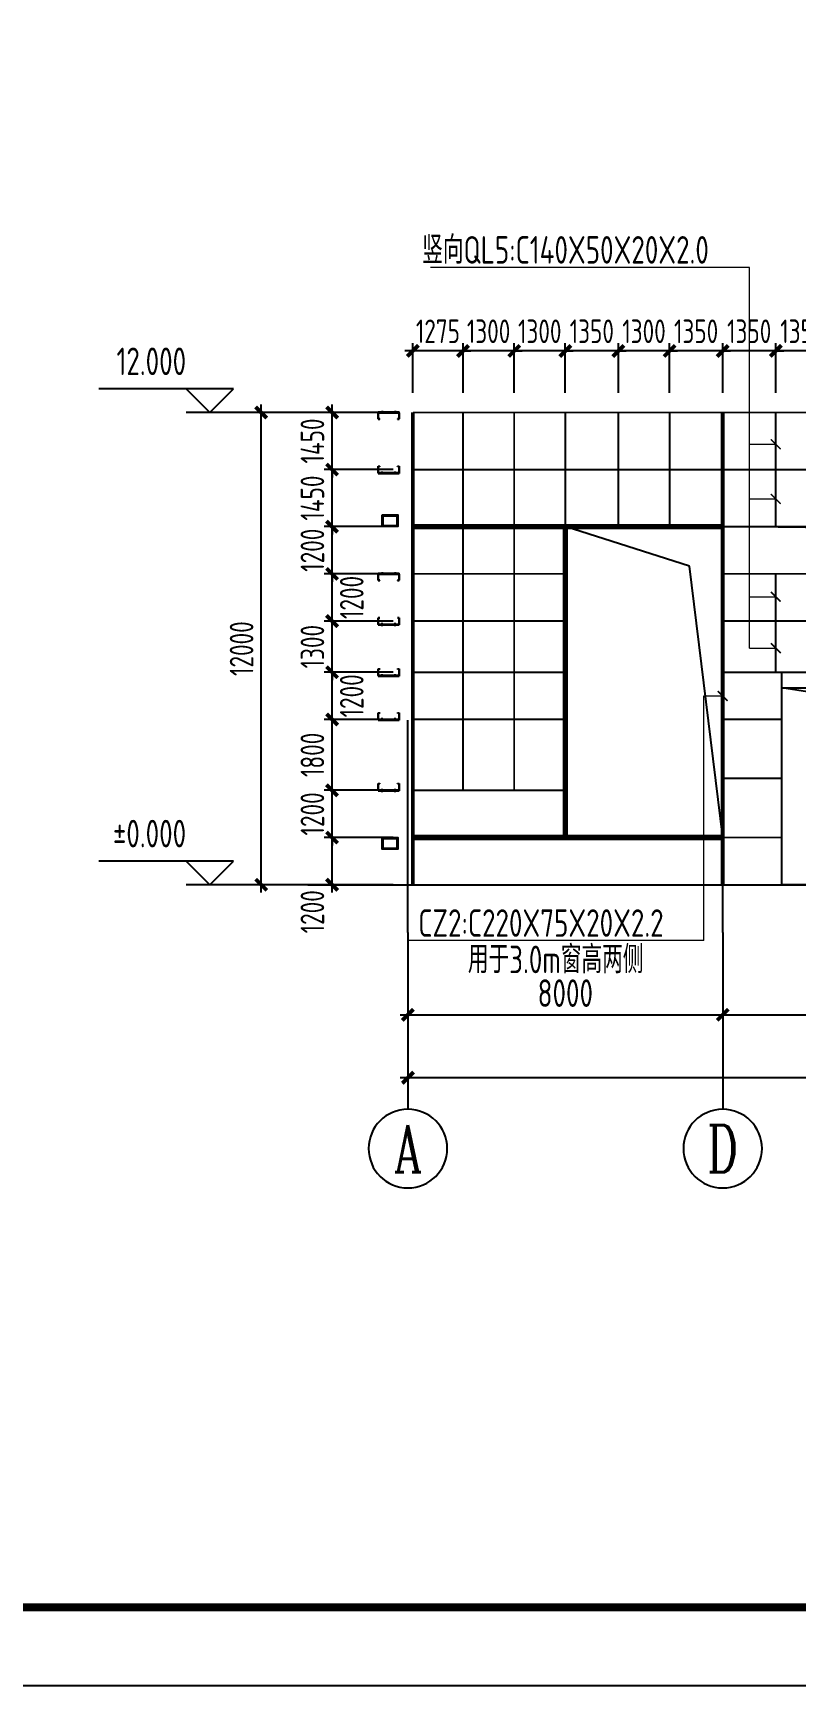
# Model space of a CAD drawing. Extents: x -2746917 to -971774, y -3334247 to -3250358.
# Drawn here: x -1558713 to -1549018, y -3316173 to -3295173 of the extents above; entities that cross this region are included whole.
import ezdxf
from ezdxf.enums import TextEntityAlignment as Align

# ---------------------------------------------------------------- set-up
doc = ezdxf.new("R2010")
doc.units = 0
doc.header["$LTSCALE"] = 1000
doc.header["$MEASUREMENT"] = 0
doc.header["$PDMODE"] = 35
doc.linetypes.add('DASH', pattern=[0.35, 0.25, -0.1])
doc.linetypes.add('DOTE', pattern=[2.42, 2, -0.2, 0.02, -0.2])
doc.layers.get('0').update_dxf_attribs({"linetype": 'CONTINUOUS'})
doc.layers.get('Defpoints').update_dxf_attribs({"linetype": 'CONTINUOUS'})
for name, color, linetype in [('AXIS', 253, 'DOTE'), ('DIM', 3, 'CONTINUOUS'), ('NUM', 7, 'CONTINUOUS'), ('PUB_TITLE', 4, 'CONTINUOUS'), ('REIN', 1, 'CONTINUOUS'), ('TEXT', 7, 'CONTINUOUS'), ('THIN', 7, 'CONTINUOUS'), ('檩托', 151, 'CONTINUOUS')]:
    doc.layers.add(name, color=color, linetype=linetype)
doc.layers.add('yichutu', color=7, linetype='CONTINUOUS', true_color=0xffffff, plot=False)
doc.styles.add('TSSD_Axis', font='Complex.shx', dxfattribs={"width": 0.7, "bigfont": 'hztxt.shx'})
doc.styles.add('TSSD_Dimension', font='tssdeng.shx', dxfattribs={"width": 0.75, "bigfont": 'Hztxt.shx'})
doc.styles.add('TSSD_Label', font='tssdeng.shx', dxfattribs={"width": 0.75, "bigfont": 'hztxt.shx'})
doc.styles.add('TSSD_Rein', font='Tssdeng.shx', dxfattribs={"width": 0.75, "bigfont": 'hztxt.shx'})
doc.dimstyles.new('TSSD_200_100', dxfattribs={"dimtxt": 350, "dimasz": 100, "dimexe": 100, "dimexo": 250, "dimgap": 100, "dimtad": 1, "dimdec": 0, "dimlfac": 2, "dimzin": 0, "dimdsep": 46, "dimtxsty": 'TSSD_Dimension', "dimblk": 'ARCHTICK', "dimcen": 0, "dimdle": 100, "dimclrt": 7, "dimadec": 0, "dimazin": 0, "dimtfac": 1, "dimtdec": 0, "dimtix": 1, "dimtmove": 2, "dimatfit": 3, "dimfxl": 1, "dimtolj": 1, "dimtzin": 0, "dimarcsym": 0})

# ---------------------------------------------------------------- blocks, each defined once
blk = doc.blocks.new('ts_axno')
at = {"color": 0, "linetype": 'ByBlock', "lineweight": -2}
blk.add_circle((0, 0), 0.5, dxfattribs=at)
at = {"color": 0, "linetype": 'ByBlock', "lineweight": -2, "style": 'TSSD_Axis', "width": 0.7}
blk.add_attdef('A', text='', height=0.6, dxfattribs=at).set_placement((0, 0), align=Align.MIDDLE_CENTER)
blk = doc.blocks.new('_ArchTick')
at = {"color": 0, "const_width": 0.5}
blk.add_lwpolyline([(-0.71, -0.71), (0.71, 0.71)], dxfattribs=at)
blk = doc.blocks.new('*D3378')
at = {"layer": 'Defpoints', "color": 0, "ltscale": 1.5}
for p in [(-1549949, -3306599), (-1545949, -3306599), (-1545949, -3307646)]:
    blk.add_point(p, dxfattribs=at)
at = {"layer": 'DIM', "color": 0, "lineweight": -2, "ltscale": 1.5}
for p, q in [((-1549949, -3306849), (-1549949, -3307746)), ((-1545949, -3306849), (-1545949, -3307746)), ((-1550049, -3307646), (-1545849, -3307646))]:
    blk.add_line(p, q, dxfattribs=at)
at = {"layer": 'DIM', "color": 0, "lineweight": -2, "ltscale": 1.5, "xscale": 100, "yscale": 100, "zscale": 100, "rotation": 180}
blk.add_blockref('_ArchTick', (-1549949, -3307646), dxfattribs=at)
at = {"layer": 'DIM', "color": 0, "lineweight": -2, "ltscale": 1.5, "xscale": 100, "yscale": 100, "zscale": 100}
blk.add_blockref('_ArchTick', (-1545949, -3307646), dxfattribs=at)
at = {"layer": 'DIM', "color": 7, "ltscale": 1.5, "insert": (-1547949, -3307371), "char_height": 350, "attachment_point": 5, "style": 'TSSD_Dimension'}
blk.add_mtext('\\A1;8000', dxfattribs=at)
blk = doc.blocks.new('*D3383')
at = {"layer": 'Defpoints', "color": 0, "ltscale": 1.5}
for p in [(-1553949, -3306599), (-1529949, -3306599), (-1553949, -3308446)]:
    blk.add_point(p, dxfattribs=at)
at = {"layer": 'DIM', "color": 0, "lineweight": -2, "ltscale": 1.5}
for p, q in [((-1553949, -3306849), (-1553949, -3308546)), ((-1529949, -3306849), (-1529949, -3308546)), ((-1529849, -3308446), (-1554049, -3308446))]:
    blk.add_line(p, q, dxfattribs=at)
at = {"layer": 'DIM', "color": 0, "lineweight": -2, "ltscale": 1.5, "xscale": 100, "yscale": 100, "zscale": 100, "rotation": 180}
blk.add_blockref('_ArchTick', (-1553949, -3308446), dxfattribs=at)
at = {"layer": 'DIM', "color": 0, "lineweight": -2, "ltscale": 1.5, "xscale": 100, "yscale": 100, "zscale": 100}
blk.add_blockref('_ArchTick', (-1529949, -3308446), dxfattribs=at)
at = {"layer": 'DIM', "color": 7, "ltscale": 1.5, "insert": (-1541949, -3308171), "char_height": 350, "attachment_point": 5, "style": 'TSSD_Dimension'}
blk.add_mtext('\\A1;48000', dxfattribs=at)
blk = doc.blocks.new('*D3384')
at = {"layer": 'Defpoints', "color": 0, "ltscale": 1.5}
for p in [(-1553949, -3306599), (-1549949, -3306599), (-1549949, -3307646)]:
    blk.add_point(p, dxfattribs=at)
at = {"layer": 'DIM', "color": 0, "lineweight": -2, "ltscale": 1.5}
for p, q in [((-1553949, -3306849), (-1553949, -3307746)), ((-1549949, -3306849), (-1549949, -3307746)), ((-1554049, -3307646), (-1549849, -3307646))]:
    blk.add_line(p, q, dxfattribs=at)
at = {"layer": 'DIM', "color": 0, "lineweight": -2, "ltscale": 1.5, "xscale": 100, "yscale": 100, "zscale": 100, "rotation": 180}
blk.add_blockref('_ArchTick', (-1553949, -3307646), dxfattribs=at)
at = {"layer": 'DIM', "color": 0, "lineweight": -2, "ltscale": 1.5, "xscale": 100, "yscale": 100, "zscale": 100}
blk.add_blockref('_ArchTick', (-1549949, -3307646), dxfattribs=at)
at = {"layer": 'DIM', "color": 7, "ltscale": 1.5, "insert": (-1551949, -3307371), "char_height": 350, "attachment_point": 5, "style": 'TSSD_Dimension'}
blk.add_mtext('\\A1;8000', dxfattribs=at)
blk = doc.blocks.new('*D3360')
at = {"layer": 'Defpoints', "color": 0, "ltscale": 1.5}
for p in [(-1549274, -3299212), (-1549274, -3299994), (-1548599, -3299994)]:
    blk.add_point(p, dxfattribs=at)
at = {"layer": 'DIM', "color": 0, "lineweight": -2, "ltscale": 1.5}
for p, q in [((-1549274, -3299212), (-1549374, -3299212)), ((-1549274, -3299744), (-1549274, -3299112)), ((-1548599, -3299212), (-1549274, -3299212)), ((-1548599, -3299744), (-1548599, -3299112)), ((-1548599, -3299212), (-1548499, -3299212))]:
    blk.add_line(p, q, dxfattribs=at)
at = {"layer": 'DIM', "color": 0, "lineweight": -2, "ltscale": 1.5, "xscale": 100, "yscale": 100, "zscale": 100}
blk.add_blockref('_ArchTick', (-1549274, -3299212), dxfattribs=at)
at = {"layer": 'DIM', "color": 0, "lineweight": -2, "ltscale": 1.5, "xscale": 100, "yscale": 100, "zscale": 100, "rotation": 180}
blk.add_blockref('_ArchTick', (-1548599, -3299212), dxfattribs=at)
at = {"layer": 'DIM', "color": 7, "ltscale": 1.5, "insert": (-1548937, -3298962), "char_height": 300, "attachment_point": 5, "style": 'TSSD_Dimension'}
blk.add_mtext('\\A1;1350', dxfattribs=at)
blk = doc.blocks.new('*D3361')
at = {"layer": 'Defpoints', "color": 0, "ltscale": 1.5}
for p in [(-1549949, -3299212), (-1549949, -3299994), (-1549274, -3299994)]:
    blk.add_point(p, dxfattribs=at)
at = {"layer": 'DIM', "color": 0, "lineweight": -2, "ltscale": 1.5}
for p, q in [((-1549949, -3299212), (-1550049, -3299212)), ((-1549949, -3299744), (-1549949, -3299112)), ((-1549274, -3299212), (-1549949, -3299212)), ((-1549274, -3299744), (-1549274, -3299112)), ((-1549274, -3299212), (-1549174, -3299212))]:
    blk.add_line(p, q, dxfattribs=at)
at = {"layer": 'DIM', "color": 0, "lineweight": -2, "ltscale": 1.5, "xscale": 100, "yscale": 100, "zscale": 100}
blk.add_blockref('_ArchTick', (-1549949, -3299212), dxfattribs=at)
at = {"layer": 'DIM', "color": 0, "lineweight": -2, "ltscale": 1.5, "xscale": 100, "yscale": 100, "zscale": 100, "rotation": 180}
blk.add_blockref('_ArchTick', (-1549274, -3299212), dxfattribs=at)
at = {"layer": 'DIM', "color": 7, "ltscale": 1.5, "insert": (-1549612, -3298962), "char_height": 300, "attachment_point": 5, "style": 'TSSD_Dimension'}
blk.add_mtext('\\A1;1350', dxfattribs=at)
blk = doc.blocks.new('*D3362')
at = {"layer": 'Defpoints', "color": 0, "ltscale": 1.5}
for p in [(-1550624, -3299212), (-1550624, -3299994), (-1549949, -3299994)]:
    blk.add_point(p, dxfattribs=at)
at = {"layer": 'DIM', "color": 0, "lineweight": -2, "ltscale": 1.5}
for p, q in [((-1550624, -3299212), (-1550724, -3299212)), ((-1550624, -3299744), (-1550624, -3299112)), ((-1549949, -3299212), (-1550624, -3299212)), ((-1549949, -3299744), (-1549949, -3299112)), ((-1549949, -3299212), (-1549849, -3299212))]:
    blk.add_line(p, q, dxfattribs=at)
at = {"layer": 'DIM', "color": 0, "lineweight": -2, "ltscale": 1.5, "xscale": 100, "yscale": 100, "zscale": 100}
blk.add_blockref('_ArchTick', (-1550624, -3299212), dxfattribs=at)
at = {"layer": 'DIM', "color": 0, "lineweight": -2, "ltscale": 1.5, "xscale": 100, "yscale": 100, "zscale": 100, "rotation": 180}
blk.add_blockref('_ArchTick', (-1549949, -3299212), dxfattribs=at)
at = {"layer": 'DIM', "color": 7, "ltscale": 1.5, "insert": (-1550287, -3298962), "char_height": 300, "attachment_point": 5, "style": 'TSSD_Dimension'}
blk.add_mtext('\\A1;1350', dxfattribs=at)
blk = doc.blocks.new('*D3363')
at = {"layer": 'Defpoints', "color": 0, "ltscale": 1.5}
for p in [(-1551274, -3299212), (-1551274, -3299994), (-1550624, -3299994)]:
    blk.add_point(p, dxfattribs=at)
at = {"layer": 'DIM', "color": 0, "lineweight": -2, "ltscale": 1.5}
for p, q in [((-1551274, -3299212), (-1551374, -3299212)), ((-1551274, -3299744), (-1551274, -3299112)), ((-1550624, -3299212), (-1551274, -3299212)), ((-1550624, -3299744), (-1550624, -3299112)), ((-1550624, -3299212), (-1550524, -3299212))]:
    blk.add_line(p, q, dxfattribs=at)
at = {"layer": 'DIM', "color": 0, "lineweight": -2, "ltscale": 1.5, "xscale": 100, "yscale": 100, "zscale": 100}
blk.add_blockref('_ArchTick', (-1551274, -3299212), dxfattribs=at)
at = {"layer": 'DIM', "color": 0, "lineweight": -2, "ltscale": 1.5, "xscale": 100, "yscale": 100, "zscale": 100, "rotation": 180}
blk.add_blockref('_ArchTick', (-1550624, -3299212), dxfattribs=at)
at = {"layer": 'DIM', "color": 7, "ltscale": 1.5, "insert": (-1550949, -3298962), "char_height": 300, "attachment_point": 5, "style": 'TSSD_Dimension'}
blk.add_mtext('\\A1;1300', dxfattribs=at)
blk = doc.blocks.new('*D3364')
at = {"layer": 'Defpoints', "color": 0, "ltscale": 1.5}
for p in [(-1551949, -3299212), (-1551949, -3299994), (-1551274, -3299994)]:
    blk.add_point(p, dxfattribs=at)
at = {"layer": 'DIM', "color": 0, "lineweight": -2, "ltscale": 1.5}
for p, q in [((-1551949, -3299212), (-1552049, -3299212)), ((-1551949, -3299744), (-1551949, -3299112)), ((-1551274, -3299212), (-1551949, -3299212)), ((-1551274, -3299744), (-1551274, -3299112)), ((-1551274, -3299212), (-1551174, -3299212))]:
    blk.add_line(p, q, dxfattribs=at)
at = {"layer": 'DIM', "color": 0, "lineweight": -2, "ltscale": 1.5, "xscale": 100, "yscale": 100, "zscale": 100}
blk.add_blockref('_ArchTick', (-1551949, -3299212), dxfattribs=at)
at = {"layer": 'DIM', "color": 0, "lineweight": -2, "ltscale": 1.5, "xscale": 100, "yscale": 100, "zscale": 100, "rotation": 180}
blk.add_blockref('_ArchTick', (-1551274, -3299212), dxfattribs=at)
at = {"layer": 'DIM', "color": 7, "ltscale": 1.5, "insert": (-1551612, -3298962), "char_height": 300, "attachment_point": 5, "style": 'TSSD_Dimension'}
blk.add_mtext('\\A1;1350', dxfattribs=at)
blk = doc.blocks.new('*D3365')
at = {"layer": 'Defpoints', "color": 0, "ltscale": 1.5}
for p in [(-1552599, -3299212), (-1552599, -3299994), (-1551949, -3299994)]:
    blk.add_point(p, dxfattribs=at)
at = {"layer": 'DIM', "color": 0, "lineweight": -2, "ltscale": 1.5}
for p, q in [((-1552599, -3299212), (-1552699, -3299212)), ((-1552599, -3299744), (-1552599, -3299112)), ((-1551949, -3299212), (-1552599, -3299212)), ((-1551949, -3299744), (-1551949, -3299112)), ((-1551949, -3299212), (-1551849, -3299212))]:
    blk.add_line(p, q, dxfattribs=at)
at = {"layer": 'DIM', "color": 0, "lineweight": -2, "ltscale": 1.5, "xscale": 100, "yscale": 100, "zscale": 100}
blk.add_blockref('_ArchTick', (-1552599, -3299212), dxfattribs=at)
at = {"layer": 'DIM', "color": 0, "lineweight": -2, "ltscale": 1.5, "xscale": 100, "yscale": 100, "zscale": 100, "rotation": 180}
blk.add_blockref('_ArchTick', (-1551949, -3299212), dxfattribs=at)
at = {"layer": 'DIM', "color": 7, "ltscale": 1.5, "insert": (-1552274, -3298962), "char_height": 300, "attachment_point": 5, "style": 'TSSD_Dimension'}
blk.add_mtext('\\A1;1300', dxfattribs=at)
blk = doc.blocks.new('*D3366')
at = {"layer": 'Defpoints', "color": 0, "ltscale": 1.5}
for p in [(-1553249, -3299212), (-1553249, -3299994), (-1552599, -3299994)]:
    blk.add_point(p, dxfattribs=at)
at = {"layer": 'DIM', "color": 0, "lineweight": -2, "ltscale": 1.5}
for p, q in [((-1553249, -3299212), (-1553349, -3299212)), ((-1553249, -3299744), (-1553249, -3299112)), ((-1552599, -3299212), (-1553249, -3299212)), ((-1552599, -3299744), (-1552599, -3299112)), ((-1552599, -3299212), (-1552499, -3299212))]:
    blk.add_line(p, q, dxfattribs=at)
at = {"layer": 'DIM', "color": 0, "lineweight": -2, "ltscale": 1.5, "xscale": 100, "yscale": 100, "zscale": 100}
blk.add_blockref('_ArchTick', (-1553249, -3299212), dxfattribs=at)
at = {"layer": 'DIM', "color": 0, "lineweight": -2, "ltscale": 1.5, "xscale": 100, "yscale": 100, "zscale": 100, "rotation": 180}
blk.add_blockref('_ArchTick', (-1552599, -3299212), dxfattribs=at)
at = {"layer": 'DIM', "color": 7, "ltscale": 1.5, "insert": (-1552924, -3298962), "char_height": 300, "attachment_point": 5, "style": 'TSSD_Dimension'}
blk.add_mtext('\\A1;1300', dxfattribs=at)
blk = doc.blocks.new('*D3367')
at = {"layer": 'Defpoints', "color": 0, "ltscale": 1.5}
for p in [(-1553887, -3299212), (-1553887, -3299994), (-1553249, -3299994)]:
    blk.add_point(p, dxfattribs=at)
at = {"layer": 'DIM', "color": 0, "lineweight": -2, "ltscale": 1.5}
for p, q in [((-1553887, -3299212), (-1553987, -3299212)), ((-1553887, -3299744), (-1553887, -3299112)), ((-1553249, -3299212), (-1553887, -3299212)), ((-1553249, -3299744), (-1553249, -3299112)), ((-1553249, -3299212), (-1553149, -3299212))]:
    blk.add_line(p, q, dxfattribs=at)
at = {"layer": 'DIM', "color": 0, "lineweight": -2, "ltscale": 1.5, "xscale": 100, "yscale": 100, "zscale": 100}
blk.add_blockref('_ArchTick', (-1553887, -3299212), dxfattribs=at)
at = {"layer": 'DIM', "color": 0, "lineweight": -2, "ltscale": 1.5, "xscale": 100, "yscale": 100, "zscale": 100, "rotation": 180}
blk.add_blockref('_ArchTick', (-1553249, -3299212), dxfattribs=at)
at = {"layer": 'DIM', "color": 7, "ltscale": 1.5, "insert": (-1553568, -3298962), "char_height": 300, "attachment_point": 5, "style": 'TSSD_Dimension'}
blk.add_mtext('\\A1;1275', dxfattribs=at)
blk = doc.blocks.new('*D3368')
at = {"layer": 'Defpoints', "color": 0, "ltscale": 1.5}
for p in [(-1555813, -3299994), (-1553887, -3299994, -1), (-1553887, -3305994)]:
    blk.add_point(p, dxfattribs=at)
at = {"layer": 'DIM', "color": 0, "lineweight": -2, "ltscale": 1.5}
for p, q in [((-1555813, -3306094), (-1555813, -3299894)), ((-1554137, -3299994), (-1555913, -3299994)), ((-1554137, -3305994), (-1555913, -3305994))]:
    blk.add_line(p, q, dxfattribs=at)
at = {"layer": 'DIM', "color": 0, "lineweight": -2, "ltscale": 1.5, "xscale": 100, "yscale": 100, "zscale": 100}
for p, rotation in [((-1555813, -3299994), 90), ((-1555813, -3305994), 270)]:
    blk.add_blockref('_ArchTick', p, dxfattribs=dict(at, rotation=rotation))
at = {"layer": 'DIM', "color": 7, "ltscale": 1.5, "insert": (-1556063, -3302994), "char_height": 300, "attachment_point": 5, "rotation": 90, "style": 'TSSD_Dimension'}
blk.add_mtext('\\A1;12000', dxfattribs=at)
blk = doc.blocks.new('*D3369')
at = {"layer": 'Defpoints', "color": 0, "ltscale": 1.5}
for p in [(-1554913, -3305394), (-1553887, -3305394), (-1553887, -3305994)]:
    blk.add_point(p, dxfattribs=at)
at = {"layer": 'DIM', "color": 0, "lineweight": -2, "ltscale": 1.5}
for p, q in [((-1554137, -3305394), (-1555013, -3305394)), ((-1554913, -3306094), (-1554913, -3305294)), ((-1554137, -3305994), (-1555013, -3305994))]:
    blk.add_line(p, q, dxfattribs=at)
at = {"layer": 'DIM', "color": 0, "lineweight": -2, "ltscale": 1.5, "xscale": 100, "yscale": 100, "zscale": 100}
for p, rotation in [((-1554913, -3305394), 90), ((-1554913, -3305994), 270)]:
    blk.add_blockref('_ArchTick', p, dxfattribs=dict(at, rotation=rotation))
at = {"layer": 'DIM', "color": 7, "ltscale": 1.5, "insert": (-1555163, -3306337), "char_height": 300, "attachment_point": 5, "rotation": 90, "style": 'TSSD_Dimension'}
blk.add_mtext('\\A1;1200', dxfattribs=at)
blk = doc.blocks.new('*D3370')
at = {"layer": 'Defpoints', "color": 0, "ltscale": 1.5}
for p in [(-1554913, -3304794), (-1553887, -3304794), (-1553887, -3305394)]:
    blk.add_point(p, dxfattribs=at)
at = {"layer": 'DIM', "color": 0, "lineweight": -2, "ltscale": 1.5}
for p, q in [((-1554913, -3304794), (-1554913, -3304694)), ((-1554137, -3304794), (-1555013, -3304794)), ((-1554913, -3305394), (-1554913, -3304794)), ((-1554137, -3305394), (-1555013, -3305394)), ((-1554913, -3305394), (-1554913, -3305494))]:
    blk.add_line(p, q, dxfattribs=at)
at = {"layer": 'DIM', "color": 0, "lineweight": -2, "ltscale": 1.5, "xscale": 100, "yscale": 100, "zscale": 100}
for p, rotation in [((-1554913, -3304794), 270), ((-1554913, -3305394), 90)]:
    blk.add_blockref('_ArchTick', p, dxfattribs=dict(at, rotation=rotation))
at = {"layer": 'DIM', "color": 7, "ltscale": 1.5, "insert": (-1555163, -3305094), "char_height": 300, "attachment_point": 5, "rotation": 90, "style": 'TSSD_Dimension'}
blk.add_mtext('\\A1;1200', dxfattribs=at)
blk = doc.blocks.new('*D3371')
at = {"layer": 'Defpoints', "color": 0, "ltscale": 1.5}
for p in [(-1554913, -3303894), (-1553887, -3303894), (-1553887, -3304794)]:
    blk.add_point(p, dxfattribs=at)
at = {"layer": 'DIM', "color": 0, "lineweight": -2, "ltscale": 1.5}
for p, q in [((-1554137, -3303894), (-1555013, -3303894)), ((-1554913, -3304894), (-1554913, -3303794)), ((-1554137, -3304794), (-1555013, -3304794))]:
    blk.add_line(p, q, dxfattribs=at)
at = {"layer": 'DIM', "color": 0, "lineweight": -2, "ltscale": 1.5, "xscale": 100, "yscale": 100, "zscale": 100}
for p, rotation in [((-1554913, -3303894), 90), ((-1554913, -3304794), 270)]:
    blk.add_blockref('_ArchTick', p, dxfattribs=dict(at, rotation=rotation))
at = {"layer": 'DIM', "color": 7, "ltscale": 1.5, "insert": (-1555163, -3304344), "char_height": 300, "attachment_point": 5, "rotation": 90, "style": 'TSSD_Dimension'}
blk.add_mtext('\\A1;1800', dxfattribs=at)
blk = doc.blocks.new('*D3372')
at = {"layer": 'Defpoints', "color": 0, "ltscale": 1.5}
for p in [(-1554913, -3303294), (-1553887, -3303294), (-1553887, -3303894)]:
    blk.add_point(p, dxfattribs=at)
at = {"layer": 'DIM', "color": 0, "lineweight": -2, "ltscale": 1.5}
for p, q in [((-1554137, -3303294), (-1555013, -3303294)), ((-1554913, -3303994), (-1554913, -3303194)), ((-1554137, -3303894), (-1555013, -3303894))]:
    blk.add_line(p, q, dxfattribs=at)
at = {"layer": 'DIM', "color": 0, "lineweight": -2, "ltscale": 1.5, "xscale": 100, "yscale": 100, "zscale": 100}
for p, rotation in [((-1554913, -3303294), 90), ((-1554913, -3303894), 270)]:
    blk.add_blockref('_ArchTick', p, dxfattribs=dict(at, rotation=rotation))
at = {"layer": 'DIM', "color": 7, "ltscale": 1.5, "insert": (-1554663, -3303594), "char_height": 300, "attachment_point": 5, "rotation": 90, "style": 'TSSD_Dimension'}
blk.add_mtext('\\A1;1200', dxfattribs=at)
blk = doc.blocks.new('*D3373')
at = {"layer": 'Defpoints', "color": 0, "ltscale": 1.5}
for p in [(-1554913, -3302644), (-1553887, -3302644), (-1553887, -3303294)]:
    blk.add_point(p, dxfattribs=at)
at = {"layer": 'DIM', "color": 0, "lineweight": -2, "ltscale": 1.5}
for p, q in [((-1554137, -3302644), (-1555013, -3302644)), ((-1554913, -3302644), (-1554913, -3302544)), ((-1554913, -3303294), (-1554913, -3302644)), ((-1554137, -3303294), (-1555013, -3303294)), ((-1554913, -3303294), (-1554913, -3303394))]:
    blk.add_line(p, q, dxfattribs=at)
at = {"layer": 'DIM', "color": 0, "lineweight": -2, "ltscale": 1.5, "xscale": 100, "yscale": 100, "zscale": 100}
for p, rotation in [((-1554913, -3302644), 270), ((-1554913, -3303294), 90)]:
    blk.add_blockref('_ArchTick', p, dxfattribs=dict(at, rotation=rotation))
at = {"layer": 'DIM', "color": 7, "ltscale": 1.5, "insert": (-1555163, -3302969), "char_height": 300, "attachment_point": 5, "rotation": 90, "style": 'TSSD_Dimension'}
blk.add_mtext('\\A1;1300', dxfattribs=at)
blk = doc.blocks.new('*D3374')
at = {"layer": 'Defpoints', "color": 0, "ltscale": 1.5}
for p in [(-1554913, -3302044), (-1553887, -3302044), (-1553887, -3302644)]:
    blk.add_point(p, dxfattribs=at)
at = {"layer": 'DIM', "color": 0, "lineweight": -2, "ltscale": 1.5}
for p, q in [((-1554913, -3302744), (-1554913, -3301944)), ((-1554137, -3302044), (-1555013, -3302044)), ((-1554137, -3302644), (-1555013, -3302644))]:
    blk.add_line(p, q, dxfattribs=at)
at = {"layer": 'DIM', "color": 0, "lineweight": -2, "ltscale": 1.5, "xscale": 100, "yscale": 100, "zscale": 100}
for p, rotation in [((-1554913, -3302044), 90), ((-1554913, -3302644), 270)]:
    blk.add_blockref('_ArchTick', p, dxfattribs=dict(at, rotation=rotation))
at = {"layer": 'DIM', "color": 7, "ltscale": 1.5, "insert": (-1554663, -3302344), "char_height": 300, "attachment_point": 5, "rotation": 90, "style": 'TSSD_Dimension'}
blk.add_mtext('\\A1;1200', dxfattribs=at)
blk = doc.blocks.new('*D3375')
at = {"layer": 'Defpoints', "color": 0, "ltscale": 1.5}
for p in [(-1554913, -3301444), (-1553887, -3301444), (-1553887, -3302044)]:
    blk.add_point(p, dxfattribs=at)
at = {"layer": 'DIM', "color": 0, "lineweight": -2, "ltscale": 1.5}
for p, q in [((-1554913, -3301444), (-1554913, -3301344)), ((-1554137, -3301444), (-1555013, -3301444)), ((-1554913, -3302044), (-1554913, -3301444)), ((-1554137, -3302044), (-1555013, -3302044)), ((-1554913, -3302044), (-1554913, -3302144))]:
    blk.add_line(p, q, dxfattribs=at)
at = {"layer": 'DIM', "color": 0, "lineweight": -2, "ltscale": 1.5, "xscale": 100, "yscale": 100, "zscale": 100}
for p, rotation in [((-1554913, -3301444), 270), ((-1554913, -3302044), 90)]:
    blk.add_blockref('_ArchTick', p, dxfattribs=dict(at, rotation=rotation))
at = {"layer": 'DIM', "color": 7, "ltscale": 1.5, "insert": (-1555163, -3301744), "char_height": 300, "attachment_point": 5, "rotation": 90, "style": 'TSSD_Dimension'}
blk.add_mtext('\\A1;1200', dxfattribs=at)
blk = doc.blocks.new('*D3376')
at = {"layer": 'Defpoints', "color": 0, "ltscale": 1.5}
for p in [(-1554913, -3300719), (-1553887, -3300719), (-1553887, -3301444)]:
    blk.add_point(p, dxfattribs=at)
at = {"layer": 'DIM', "color": 0, "lineweight": -2, "ltscale": 1.5}
for p, q in [((-1554137, -3300719), (-1555013, -3300719)), ((-1554913, -3300719), (-1554913, -3300619)), ((-1554913, -3301444), (-1554913, -3300719)), ((-1554137, -3301444), (-1555013, -3301444)), ((-1554913, -3301444), (-1554913, -3301544))]:
    blk.add_line(p, q, dxfattribs=at)
at = {"layer": 'DIM', "color": 0, "lineweight": -2, "ltscale": 1.5, "xscale": 100, "yscale": 100, "zscale": 100}
for p, rotation in [((-1554913, -3300719), 270), ((-1554913, -3301444), 90)]:
    blk.add_blockref('_ArchTick', p, dxfattribs=dict(at, rotation=rotation))
at = {"layer": 'DIM', "color": 7, "ltscale": 1.5, "insert": (-1555163, -3301081), "char_height": 300, "attachment_point": 5, "rotation": 90, "style": 'TSSD_Dimension'}
blk.add_mtext('\\A1;1450', dxfattribs=at)
blk = doc.blocks.new('*D3377')
at = {"layer": 'Defpoints', "color": 0, "ltscale": 1.5}
for p in [(-1554913, -3299994), (-1553887, -3299994), (-1553887, -3300719)]:
    blk.add_point(p, dxfattribs=at)
at = {"layer": 'DIM', "color": 0, "lineweight": -2, "ltscale": 1.5}
for p, q in [((-1554913, -3299994), (-1554913, -3299894)), ((-1554137, -3299994), (-1555013, -3299994)), ((-1554913, -3300719), (-1554913, -3299994)), ((-1554137, -3300719), (-1555013, -3300719)), ((-1554913, -3300719), (-1554913, -3300819))]:
    blk.add_line(p, q, dxfattribs=at)
at = {"layer": 'DIM', "color": 0, "lineweight": -2, "ltscale": 1.5, "xscale": 100, "yscale": 100, "zscale": 100}
for p, rotation in [((-1554913, -3299994), 270), ((-1554913, -3300719), 90)]:
    blk.add_blockref('_ArchTick', p, dxfattribs=dict(at, rotation=rotation))
at = {"layer": 'DIM', "color": 7, "ltscale": 1.5, "insert": (-1555163, -3300356), "char_height": 300, "attachment_point": 5, "rotation": 90, "style": 'TSSD_Dimension'}
blk.add_mtext('\\A1;1450', dxfattribs=at)
blk = doc.blocks.new('A$C3B052B7C')
at = {"layer": '檩托'}
for p, q in [((-358, 25), (-315, 25)), ((-358, 16), (-358, 25)), ((-358, 16), (-358, -98)), ((2, 16), (-358, 16)), ((2, 16), (-358, 16)), ((-354, 12), (-2, 12)), ((-354, -93), (-354, 12)), ((-315, 25), (2, 25)), ((-286, 45), (-286, -9)), ((-286, 25, 571), (-286, 12, 571)), ((-71, 45), (-71, -9)), ((-71, 25), (-71, 12)), ((-2, 12), (-2, -93)), ((2, -98), (2, 25)), ((-358, -98), (-326, -98)), ((-326, -93), (-354, -93)), ((-326, -98), (-326, -93)), ((-31, -93), (-31, -98)), ((-2, -93), (-31, -93)), ((-31, -98), (2, -98))]:
    blk.add_line(p, q, dxfattribs=at)
blk = doc.blocks.new('yct-891-420-89100-42000-100-2004.0')
at = {"layer": 'yichutu', "color": 7, "true_color": 0xffffff}
blk.add_lwpolyline([(0, 0), (0, 42000), (89100, 42000), (89100, 0)], close=True, dxfattribs=at)
blk = doc.blocks.new('A$C440D491C')
at = {"layer": 'PUB_TITLE'}
blk.add_lwpolyline([(0, 0), (0, 42000), (89100, 42000), (89100, 0)], close=True, dxfattribs=at)
at = {"layer": 'PUB_TITLE', "const_width": 100}
blk.add_lwpolyline([(88100, 1000), (88100, 41000), (713, 41000), (713, 1000), (88100, 1000)], dxfattribs=at)

msp = doc.modelspace()

# ---------------------------------------------------------------- linework, layer by layer
at = {"ltscale": 1.5}
for p, q in [((-1550371.83, -3301944.92), (-1551949.13, -3301443.73)), ((-1534192.6, -3301606.67), (-1549949.13, -3301443.73)), ((-1549949.13, -3305393.73), (-1550371.83, -3301944.92)), ((-1546982.96, -3303837.37), (-1549199.13, -3303493.73))]:
    msp.add_line(p, q, dxfattribs=at)
at = {"layer": 'AXIS', "ltscale": 1.5}
for p, q in [((-1553949.13, -3306598.7), (-1553949.13, -3303903.99)), ((-1549949.13, -3306598.7), (-1549949.13, -3303903.99))]:
    msp.add_line(p, q, dxfattribs=at)
at = {"layer": 'NUM', "ltscale": 1.5}
for p, q in [((-1553949.13, -3306598.7), (-1553949.13, -3308846.34)), ((-1549949.13, -3306598.7), (-1549949.13, -3308846.34))]:
    msp.add_line(p, q, dxfattribs=at)
at = {"layer": 'REIN', "color": 0, "ltscale": 0.1}
msp.add_line((-1555221.43, -3305993.73), (-1529354.46, -3305993.73), dxfattribs=at)
at = {"layer": 'REIN', "color": 0, "ltscale": 0.1, "const_width": 50}
for points in [[(-1553886.63, -3305993.73), (-1553886.63, -3299993.73)], [(-1549949.13, -3305993.73), (-1549949.13, -3299993.73)]]:
    msp.add_lwpolyline(points, dxfattribs=at)
at = {"layer": 'REIN', "color": 0, "const_width": 25}
for points in [[(-1553886.63, -3299993.73), (-1530011.63, -3299993.73)], [(-1530011.63, -3300718.73), (-1553886.63, -3300718.73)], [(-1530011.63, -3305393.73), (-1530011.63, -3304793.73), (-1531949.13, -3304793.73), (-1531949.13, -3301443.73), (-1551949.13, -3301443.73), (-1551949.13, -3304793.73), (-1553886.63, -3304793.73), (-1553886.63, -3305393.73), (-1549949.13, -3305393.73), (-1549949.13, -3302043.73), (-1533949.13, -3302043.73), (-1533949.13, -3305393.73), (-1530011.63, -3305393.73)], [(-1553886.63, -3302043.73), (-1551949.13, -3302043.73)], [(-1549949.13, -3302043.73), (-1533949.13, -3302043.73)], [(-1553886.63, -3302643.73), (-1551949.13, -3302643.73)], [(-1549949.13, -3302643.73), (-1533949.13, -3302643.73)], [(-1553886.63, -3303293.73), (-1551949.13, -3303293.73)], [(-1549949.13, -3303293.73), (-1533949.13, -3303293.73)], [(-1549199.13, -3303493.73), (-1549199.13, -3303293.73)], [(-1553886.63, -3303893.73), (-1551949.13, -3303893.73)], [(-1549949.13, -3303893.73), (-1549199.13, -3303893.73)], [(-1549949.13, -3304643.73), (-1549199.13, -3304643.73)], [(-1549949.13, -3305393.73), (-1549199.13, -3305393.73)]]:
    msp.add_lwpolyline(points, dxfattribs=at)
at = {"layer": 'REIN', "color": 8, "linetype": 'DASH', "const_width": 25}
for points in [[(-1553249.13, -3304793.73), (-1553249.13, -3299993.73)], [(-1552599.13, -3304793.73), (-1552599.13, -3299993.73)], [(-1551949.13, -3301443.73), (-1551949.13, -3299993.73)], [(-1551274.13, -3301443.73), (-1551274.13, -3299993.73)], [(-1550624.13, -3301443.73), (-1550624.13, -3299993.73)], [(-1549949.13, -3301443.73), (-1549949.13, -3299993.73)], [(-1549949.13, -3301443.73), (-1549949.13, -3299993.73)], [(-1549274.13, -3301443.73), (-1549274.13, -3299993.73)], [(-1549274.13, -3303293.73), (-1549274.13, -3302043.73)]]:
    msp.add_lwpolyline(points, dxfattribs=at)
at = {"layer": 'REIN', "color": 0, "linetype": 'ByBlock', "const_width": 20}
for points in [[(-1549211.88, -3300459.83), (-1549336.39, -3300335.31)], [(-1549211.88, -3301154.36), (-1549336.39, -3301029.84)], [(-1549211.88, -3302396.46), (-1549336.39, -3302271.95)], [(-1549211.88, -3303050.55), (-1549336.39, -3302926.04)], [(-1549886.88, -3303657.11), (-1550011.39, -3303532.6)]]:
    msp.add_lwpolyline(points, dxfattribs=at)
at = {"layer": 'REIN', "color": 2, "linetype": 'DASH', "const_width": 70}
for points in [[(-1549949.13, -3301443.73), (-1553886.63, -3301443.73)], [(-1551949.13, -3301443.73), (-1551949.13, -3305393.73)], [(-1549949.13, -3305393.73), (-1553886.63, -3305393.73)]]:
    msp.add_lwpolyline(points, dxfattribs=at)
at = {"layer": 'REIN', "color": 0, "const_width": 25}
msp.add_lwpolyline([(-1546699.13, -3303493.73), (-1549199.13, -3303493.73), (-1549199.13, -3305993.73), (-1546699.13, -3305993.73)], close=True, dxfattribs=at)
at = {"layer": 'TEXT', "lineweight": 5}
for p, q in [((-1549608.62, -3298151.08), (-1553660.95, -3298151.08)), ((-1549608.62, -3302988.29), (-1549608.62, -3298151.08)), ((-1549608.62, -3300397.57), (-1549274.13, -3300397.57)), ((-1549608.62, -3301092.1), (-1549274.13, -3301092.1)), ((-1549608.62, -3302334.2), (-1549274.13, -3302334.2)), ((-1549608.62, -3302988.29), (-1549274.13, -3302988.29)), ((-1550186.92, -3306703.81), (-1550186.92, -3303594.85)), ((-1550186.92, -3303594.85), (-1549949.13, -3303594.85)), ((-1550186.92, -3306703.81), (-1553948.09, -3306703.81))]:
    msp.add_line(p, q, dxfattribs=at)
at = {"layer": 'THIN'}
for p, q in [((-1556767.62, -3299693.73, -0.83), (-1557878.2, -3299693.73, -0.83)), ((-1556467.62, -3299993.73, -0.83), (-1556767.62, -3299693.73, -0.83)), ((-1556167.62, -3299693.73, -0.83), (-1556767.62, -3299693.73, -0.83)), ((-1556467.62, -3299993.73, -0.83), (-1556167.62, -3299693.73, -0.83)), ((-1555813.3, -3299993.73, -0.83), (-1556767.62, -3299993.73, -0.83)), ((-1556467.62, -3299993.73, -0.83), (-1556467.62, -3299993.73, -0.83)), ((-1556767.62, -3305693.73), (-1557878.2, -3305693.73)), ((-1556467.62, -3305993.73), (-1556767.62, -3305693.73)), ((-1556167.62, -3305693.73), (-1556767.62, -3305693.73)), ((-1556467.62, -3305993.73), (-1556167.62, -3305693.73)), ((-1555813.3, -3305993.73), (-1556767.62, -3305993.73)), ((-1556467.62, -3305993.73), (-1556467.62, -3305993.73))]:
    msp.add_line(p, q, dxfattribs=at)
at = {"layer": '檩托', "color": 2}
for points in [[(-1554277.38, -3301293.73), (-1554077.38, -3301293.73), (-1554077.38, -3301443.73), (-1554277.38, -3301443.73)], [(-1554265.38, -3301305.73), (-1554089.38, -3301305.73), (-1554089.38, -3301431.73), (-1554265.38, -3301431.73)], [(-1554277.38, -3305393.73), (-1554077.38, -3305393.73), (-1554077.38, -3305543.73), (-1554277.38, -3305543.73)], [(-1554265.38, -3305405.73), (-1554089.38, -3305405.73), (-1554089.38, -3305531.73), (-1554265.38, -3305531.73)]]:
    msp.add_lwpolyline(points, close=True, dxfattribs=at)

# ---------------------------------------------------------------- block references
at = {"ltscale": 1.5}
msp.add_blockref('A$C440D491C', (-1592989.12, -3316173.05), dxfattribs=at)
at = {"layer": 'NUM'}
ref = msp.add_blockref('ts_axno', (-1553949.13, -3309346.34), dxfattribs=dict(at, xscale=-1000, yscale=1000, zscale=1000))
ref.add_attrib('14', 'A', dxfattribs={"height": 600, "style": 'TSSD_Axis', "width": 0.7}).set_placement((-1553949.13, -3309346.34), align=Align.MIDDLE_CENTER)
ref = msp.add_blockref('ts_axno', (-1549949.13, -3309346.34), dxfattribs=dict(at, xscale=-1000, yscale=1000, zscale=1000))
ref.add_attrib('7', 'D', dxfattribs={"height": 600, "style": 'TSSD_Axis', "width": 0.7}).set_placement((-1549949.13, -3309346.34), align=Align.MIDDLE_CENTER)
at = {"layer": 'REIN', "lineweight": 5, "ltscale": 1.5, "xscale": 0.75, "yscale": 0.75, "zscale": 0.75}
for p in [(-1554059.94, -3300005.5), (-1554059.94, -3302055.5)]:
    msp.add_blockref('A$C3B052B7C', p, dxfattribs=at)
at = {"layer": 'REIN', "lineweight": 5, "ltscale": 1.5, "xscale": -0.75, "yscale": 0.75, "zscale": 0.75, "rotation": 180}
for p in [(-1554059.94, -3300749.42), (-1554059.94, -3302674.42), (-1554059.94, -3303324.42), (-1554059.94, -3303881.96), (-1554059.94, -3304781.96)]:
    msp.add_blockref('A$C3B052B7C', p, dxfattribs=at)
at = {"layer": 'yichutu'}
msp.add_blockref('yct-891-420-89100-42000-100-2004.0', (-1592989.12, -3316173.05), dxfattribs=at)

# ---------------------------------------------------------------- texts
at = {"layer": 'TEXT', "lineweight": 5, "style": 'TSSD_Rein', "width": 0.75}
for s, p in [('竖向QL5:C140X50X20X2.0', (-1553768.2, -3298102.57, 58.52)), ('CZ2:C220X75X20X2.2', (-1553816.88, -3306655.3, 58.52)), ('用于3.0m窗高两侧', (-1553187.52, -3307117.66, 58.52))]:
    msp.add_text(s, height=350, dxfattribs=at).set_placement(p)
at = {"layer": 'THIN', "style": 'TSSD_Label', "width": 0.75}
for s, p in [('12.000', (-1556767.62, -3299623.73, -0.83)), ('%%p0.000', (-1556767.62, -3305623.73))]:
    msp.add_text(s, height=350, dxfattribs=at).set_placement(p, align=Align.BOTTOM_RIGHT)

# ---------------------------------------------------------------- dimensions: what is measured, and where the dimension line sits
at = {"layer": 'DIM', "ltscale": 1.5}
for base, p1, p2, angle, picture, middle in [((-1553886.63, -3299212.24), (-1553249.13, -3299993.73), (-1553886.63, -3299993.73), 180, '*D3367', (-1553567.88, -3298962.24)), ((-1553249.13, -3299212.24), (-1552599.13, -3299993.73), (-1553249.13, -3299993.73), 180, '*D3366', (-1552924.13, -3298962.24)), ((-1552599.13, -3299212.24), (-1551949.13, -3299993.73), (-1552599.13, -3299993.73), 180, '*D3365', (-1552274.13, -3298962.24)), ((-1551949.13, -3299212.24), (-1551274.13, -3299993.73), (-1551949.13, -3299993.73), 180, '*D3364', (-1551611.63, -3298962.24)), ((-1551274.13, -3299212.24), (-1550624.13, -3299993.73), (-1551274.13, -3299993.73), 180, '*D3363', (-1550949.13, -3298962.24)), ((-1550624.13, -3299212.24), (-1549949.13, -3299993.73), (-1550624.13, -3299993.73), 180, '*D3362', (-1550286.63, -3298962.24)), ((-1549949.13, -3299212.24), (-1549274.13, -3299993.73), (-1549949.13, -3299993.73), 180, '*D3361', (-1549611.63, -3298962.24)), ((-1549274.13, -3299212.24), (-1548599.13, -3299993.73), (-1549274.13, -3299993.73), 180, '*D3360', (-1548936.63, -3298962.24)), ((-1555813.3, -3299993.73), (-1553886.63, -3305993.73), (-1553886.63, -3299993.73, -0.83), 90, '*D3368', (-1556063.3, -3302993.73)), ((-1554913, -3299993.73), (-1553886.63, -3300718.73), (-1553886.63, -3299993.73), 90, '*D3377', (-1555163, -3300356.23)), ((-1554913, -3300718.73), (-1553886.63, -3301443.73), (-1553886.63, -3300718.73), 90, '*D3376', (-1555163, -3301081.23)), ((-1554913, -3301443.73), (-1553886.63, -3302043.73), (-1553886.63, -3301443.73), 90, '*D3375', (-1555163, -3301743.73)), ((-1554913, -3302643.73), (-1553886.63, -3303293.73), (-1553886.63, -3302643.73), 90, '*D3373', (-1555163, -3302968.73)), ((-1554913, -3303893.73), (-1553886.63, -3304793.73), (-1553886.63, -3303893.73), 90, '*D3371', (-1555163, -3304343.73)), ((-1554913, -3304793.73), (-1553886.63, -3305393.73), (-1553886.63, -3304793.73), 90, '*D3370', (-1555163, -3305093.73))]:
    dim = msp.add_linear_dim(base=base, p1=p1, p2=p2, angle=angle, dimstyle='TSSD_200_100', override={"dimtxt": 300}, dxfattribs=at)
    dim.commit()
    dim.dimension.update_dxf_attribs({"geometry": picture, "text_midpoint": middle})
for base, p1, p2, picture, middle in [((-1554913, -3302043.73), (-1553886.63, -3302643.73), (-1553886.63, -3302043.73), '*D3374', (-1554663, -3302343.73)), ((-1554913, -3303293.73), (-1553886.63, -3303893.73), (-1553886.63, -3303293.73), '*D3372', (-1554663, -3303593.73)), ((-1554913, -3305393.73), (-1553886.63, -3305993.73), (-1553886.63, -3305393.73), '*D3369', (-1555163, -3306336.62))]:
    dim = msp.add_linear_dim(base=base, p1=p1, p2=p2, angle=90, dimstyle='TSSD_200_100', override={"dimtxt": 300}, dxfattribs=at)
    dim.commit()
    dim.dimension.update_dxf_attribs({"geometry": picture, "text_midpoint": middle, "dimtype": 160})
for base, p1, p2, picture, middle in [((-1553949.13, -3308446.34), (-1529949.13, -3306598.7), (-1553949.13, -3306598.7), '*D3383', (-1541949.13, -3308171.34)), ((-1549949.13, -3307646.34), (-1553949.13, -3306598.7), (-1549949.13, -3306598.7), '*D3384', (-1551949.13, -3307371.34)), ((-1545949.13, -3307646.34), (-1549949.13, -3306598.7), (-1545949.13, -3306598.7), '*D3378', (-1547949.13, -3307371.34))]:
    dim = msp.add_linear_dim(base=base, p1=p1, p2=p2, dimstyle='TSSD_200_100', dxfattribs=at)
    dim.commit()
    dim.dimension.update_dxf_attribs({"geometry": picture, "text_midpoint": middle})

doc.saveas('drawing.dxf')
